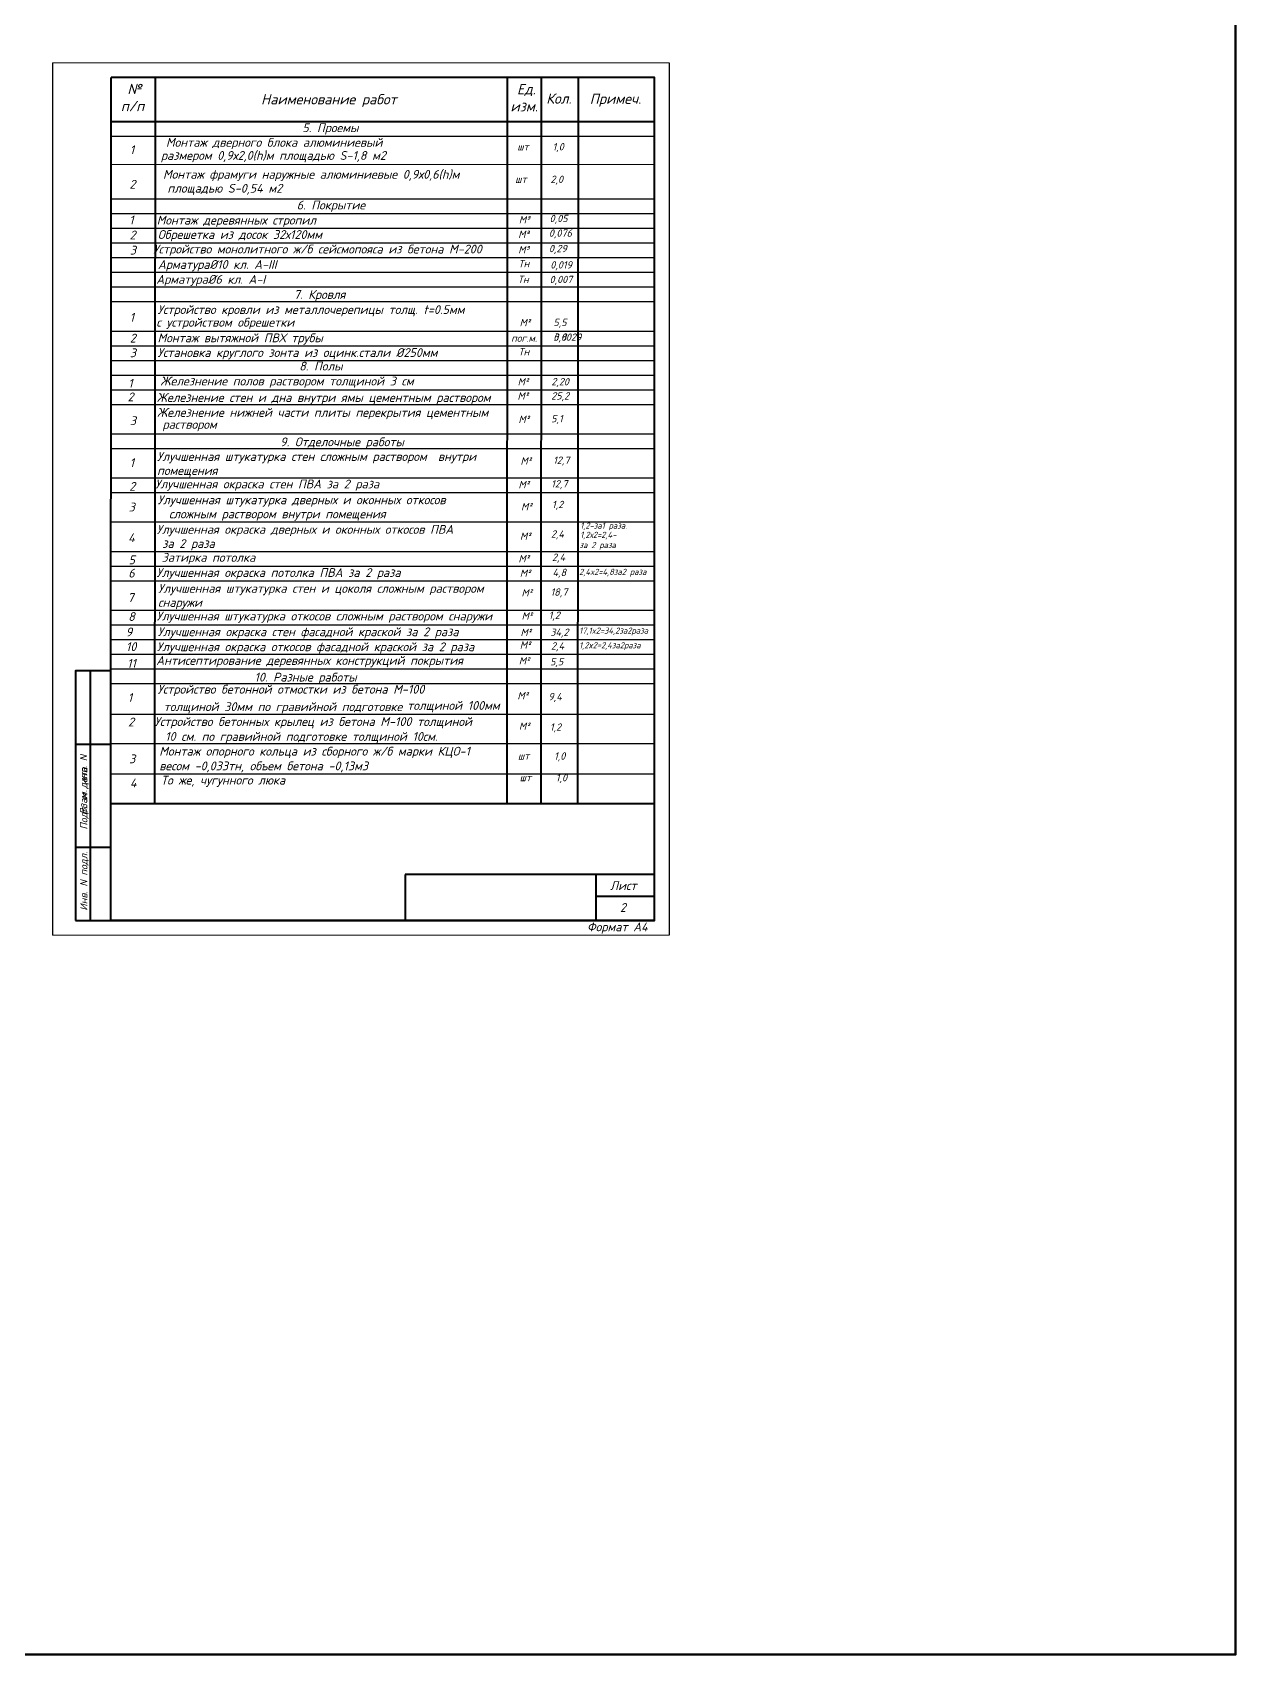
# Model space of a CAD drawing. Extents: x 108150 to 142535, y -18867 to -9422.
# Drawn here: x 141687 to 142097, y -16336 to -15784 of the extents above; entities that cross this region are included whole.
import ezdxf

# ---------------------------------------------------------------- set-up
doc = ezdxf.new("R2010")
doc.units = 0
doc.header["$MEASUREMENT"] = 0
doc.layers.add('FORMAT', color=7, linetype='Continuous')
for name, color, linetype, lineweight in [('Выносные', 8, 'Continuous', 15), ('надписи', 2, 'Continuous', 15), ('Основные', 4, 'Continuous', 40), ('Текст', 2, 'Continuous', 15)]:
    doc.layers.add(name, color=color, linetype=linetype, lineweight=lineweight)
doc.styles.add('ГОСТ', font='isocpeur.ttf', dxfattribs={"oblique": 15, "height": 2.5})
doc.styles.add('ГОСТ2.5', font='isocpeur.ttf', dxfattribs={"oblique": 15, "height": 2.5})
doc.styles.add('ГОСТ3', font='isocpeur.ttf', dxfattribs={"oblique": 15, "height": 3})

msp = doc.modelspace()

# ---------------------------------------------------------------- linework, layer by layer
at = {"color": 3, "lineweight": 50, "elevation": 754.4947}
msp.add_lwpolyline([(139589.333, -15331.7509), (142097.1878, -15331.7509), (142097.1878, -16336.3568), (139589.333, -16336.3568)], close=True, dxfattribs=at)
at = {"layer": 'Выносные', "color": 253, "lineweight": 25, "ltscale": 100}
for p, q in [((141694.2633, -15794.5073), (141694.2633, -16091.5073)), ((141904.2633, -15794.5073), (141904.2633, -16091.5073))]:
    msp.add_line(p, q, dxfattribs=at)
at = {"layer": 'Выносные', "color": 4, "lineweight": 40, "ltscale": 100}
msp.add_line((141714.0999, -16086.5073), (141714.2827, -15799.5073), dxfattribs=at)
at = {"layer": 'Выносные'}
msp.add_line((141714.2408, -15829.0933), (141899.2827, -15829.0933), dxfattribs=at)
at = {"layer": 'Выносные', "color": 4, "lineweight": 40}
msp.add_line((141714.3491, -16046.6067), (141899.3491, -16046.6067), dxfattribs=at)
at = {"layer": 'Выносные'}
msp.add_lwpolyline([(141694.2633, -16091.5073), (141904.2827, -16091.5073), (141904.2827, -15794.5073), (141694.2633, -15794.5073)], dxfattribs=at)
at = {"layer": 'Основные'}
for p, q in [((141729.1794, -15799.4226), (141729.0446, -16046.6067)), ((141849.1101, -15799.5073), (141849.0156, -16046.6067)), ((141860.6478, -15799.5073), (141860.5443, -16046.6067)), ((141873.3409, -15799.5073), (141873.0137, -16046.6067)), ((141714.2731, -15814.5073), (141899.0999, -15814.5073)), ((141707.1291, -16001.5073), (141707.1291, -16086.5073)), ((141702.0999, -16026.4765), (141714.0999, -16026.4765)), ((141702.0999, -16061.4765), (141714.0999, -16061.4765)), ((141814.312, -16070.8182), (141814.312, -16086.5028)), ((141899.312, -16070.8182), (141814.312, -16070.8182)), ((141879.312, -16070.8182), (141879.312, -16086.5028)), ((141879.312, -16078.1867), (141899.312, -16078.1867)), ((141899.2807, -16086.5028), (141714.2807, -16086.5028))]:
    msp.add_line(p, q, dxfattribs=at)
at = {"layer": 'Основные', "color": 253, "lineweight": 25}
for p, q in [((141714.27, -15819.5074), (141899.0999, -15819.5073)), ((141714.27, -15840.8295), (141899.0999, -15840.8294)), ((141714.27, -15845.8296), (141899.0999, -15845.8295)), ((141714.27, -15850.8296), (141899.0999, -15850.8295)), ((141714.27, -15855.8296), (141899.0999, -15855.8295)), ((141714.27, -15860.8296), (141899.0999, -15860.8295)), ((141714.27, -15865.8296), (141899.0999, -15865.8295)), ((141714.27, -15870.8296), (141899.0999, -15870.8295)), ((141714.27, -15875.8296), (141899.0999, -15875.8295)), ((141714.27, -15885.8296), (141899.0999, -15885.8295)), ((141714.27, -15890.8296), (141899.0999, -15890.8295)), ((141714.27, -15895.8296), (141899.0999, -15895.8295)), ((141714.27, -15900.8296), (141899.0999, -15900.8295)), ((141714.27, -15900.8296), (141899.0999, -15900.8295)), ((141714.27, -15905.8296), (141899.0999, -15905.8295)), ((141714.27, -15910.8296), (141899.0999, -15910.8295)), ((141714.27, -15920.8296), (141899.1, -15920.8295)), ((141714.27, -15925.8296), (141899.1, -15925.8295)), ((141714.27, -15935.8296), (141899.1, -15935.8295)), ((141714.27, -15940.8296), (141899.1, -15940.8295)), ((141714.27, -15950.8296), (141899.1, -15950.8295)), ((141714.27, -15960.8296), (141899.1, -15960.8295)), ((141714.27, -15965.8296), (141899.1, -15965.8295)), ((141714.27, -15970.8296), (141899.1, -15970.8295)), ((141714.27, -15980.8296), (141899.1, -15980.8295)), ((141714.27, -15985.8296), (141899.1, -15985.8295)), ((141714.27, -15990.8296), (141899.1, -15990.8295)), ((141714.27, -15995.8296), (141899.1, -15995.8295)), ((141714.27, -16000.8296), (141899.1, -16000.8295)), ((141714.1681, -16005.8296), (141898.998, -16005.8295)), ((141714.1673, -16016.2763), (141898.9972, -16016.2762)), ((141714.1666, -16026.2763), (141898.9966, -16026.2762)), ((141714.1666, -16036.6068), (141898.9966, -16036.6067))]:
    msp.add_line(p, q, dxfattribs=at)
at = {"layer": 'Основные'}
msp.add_lwpolyline([(141702.0999, -16086.5073), (141899.2827, -16086.5073), (141899.2827, -15799.5073), (141714.2827, -15799.5073)], dxfattribs=at)
msp.add_lwpolyline([(141702.0999, -16086.5073), (141714.0999, -16086.5073), (141714.0999, -16001.5073), (141702.0999, -16001.5073)], close=True, dxfattribs=at)

# ---------------------------------------------------------------- texts
at = {"layer": 'FORMAT', "color": 2, "style": 'ГОСТ2.5', "oblique": 15}
for s, p in [('0,019', (141863.8056, -15864.5617)), ('0,007', (141863.5469, -15869.5325))]:
    msp.add_text(s, height=2.5, dxfattribs=at).set_placement(p)
at = {"layer": 'надписи', "color": 2, "ltscale": 3, "style": 'ГОСТ3', "oblique": 15}
for s, p in [('Монтаж деревянных стропил', (141729.7446, -15849.5937)), ('Обрешетка из досок 32х120мм', (141730.1278, -15854.4803)), ('Устройство монолитного ж/б сейсмопояса из бетона М-200', (141728.5994, -15859.4425)), ('Устройство кровли из металлочерепицы толщ. t=0.5мм ', (141730.0626, -15880.0277)), ('с устройством обрешетки', (141729.6359, -15884.3577))]:
    msp.add_text(s, height=3, dxfattribs=at).set_placement(p)
at = {"layer": 'Текст', "color": 2, "style": 'ГОСТ', "oblique": 15}
for s, p in [('Взам. инв. N', (141706.0722, -16050.4136, 2188.099)), ('Подп. и дата', (141706.1411, -16055.5517, 2188.099)), ('Инв. N подл.', (141706.1689, -16083.1543, 2188.099))]:
    msp.add_text(s, height=2.5, rotation=90, dxfattribs=at).set_placement(p)
msp.add_text('Формат А4', height=3, dxfattribs=at).set_placement((141876.2922, -16090.1636, 2188.099))
at = {"layer": 'Текст', "color": 2, "char_height": 3.5, "width": 865.941396, "attachment_point": 1, "style": 'ГОСТ'}
for s, insert in [('{\\fISOCPEUR|b0|i0|c204|p34; №^Jп/п }', (141717.5305, -15801.6793)), ('{\\fISOCPEUR|b0|i0|c204|p34; Ед.^Jизм.}', (141850.209, -15801.7703)), ('{\\fISOCPEUR|b0|i0|c204|p34;Наименование работ}', (141765.2746, -15805.1896)), ('{\\fISOCPEUR|b0|i0|c204|p34;Кол.}', (141862.3977, -15804.9499)), ('Примеч.', (141877.2238, -15805.017))]:
    msp.add_mtext(s, dxfattribs=dict(at, insert=insert))
at = {"layer": 'Текст', "attachment_point": 1}
for s, insert, char_height, width, style in [('                5. Проемы', (141748.7863, -15815.1368), 3, 865.941396, 'ГОСТ'), ('1', (141720.5698, -15822.6248), 3, 865.941396, 'ГОСТ'), ('размером 0,9х2,0(h)м площадью S-1,8 м2', (141731.1769, -15824.5674), 3, 865.941396, 'ГОСТ3'), (' Монтаж дверного блока алюминиевый ', (141730.9854, -15820.1183), 3, 865.941396, 'ГОСТ3'), (' {\\H0.83333x;шт}', (141850.6342, -15821.8283), 3, 865.941396, 'ГОСТ3'), (' {\\H0.83333x;1,0}', (141862.6576, -15821.8608), 3, 865.941396, 'ГОСТ3'), ('2', (141720.4551, -15834.3704), 3, 865.941396, 'ГОСТ'), (' Монтаж фрамуги наружные алюминиевые 0,9х0,6(h)м', (141729.9789, -15830.9849), 3, 865.941396, 'ГОСТ3'), (' площадью S-0,54 м2', (141731.4792, -15835.7352), 3, 865.941396, 'ГОСТ3'), (' {\\H0.83333x;шт}', (141849.9225, -15832.9121), 3, 865.941396, 'ГОСТ3'), (' {\\H0.83333x;2,0}', (141861.946, -15832.9445), 3, 865.941396, 'ГОСТ3'), ('               6. Покрытие', (141748.7863, -15841.4591), 3, 865.941396, 'ГОСТ'), ('1', (141720.361, -15846.5084), 3, 865.941396, 'ГОСТ'), (' {\\H0.83333x;М³}', (141851.1839, -15846.6944), 3, 865.941396, 'ГОСТ3'), (' {\\H0.83333x;0,05}', (141861.6622, -15846.2682), 3, 865.941396, 'ГОСТ3'), ('2', (141720.5248, -15851.6327), 3, 865.941396, 'ГОСТ'), (' {\\H0.83333x;М³}', (141850.9328, -15851.6704), 3, 865.941396, 'ГОСТ3'), (' {\\H0.83333x;0,076}', (141861.4111, -15851.2441), 3, 865.941396, 'ГОСТ3'), ('3', (141720.5951, -15856.8081), 3, 865.941396, 'ГОСТ'), (' {\\H0.83333x;М³}', (141850.9415, -15856.9273), 3, 865.941396, 'ГОСТ3'), (' {\\H0.83333x;0,29}', (141861.4198, -15856.5011), 3, 865.941396, 'ГОСТ3'), ('Арматура%%C10 кл. А-III', (141730.1472, -15861.6793), 3, 865.941396, 'ГОСТ3'), (' {\\H0.83333x; Тн}', (141849.4284, -15861.6151), 3, 865.941396, 'ГОСТ'), ('Арматура%%C6 кл. А-I', (141729.5713, -15866.743), 3, 865.941396, 'ГОСТ3'), (' {\\H0.83333x; Тн}', (141849.2247, -15867.0028), 3, 865.941396, 'ГОСТ'), ('               7. Кровля', (141747.7959, -15871.8892), 3, 865.941396, 'ГОСТ'), ('1', (141720.5166, -15879.6573), 3, 865.941396, 'ГОСТ'), (' {\\H0.83333x;М²}', (141851.4199, -15881.703), 3, 865.941396, 'ГОСТ3'), (' {\\H0.83333x;5,5}', (141862.9272, -15881.6564), 3, 10.926929, 'ГОСТ3'), ('2', (141720.5693, -15886.7408), 3, 865.941396, 'ГОСТ'), ('Монтаж вытяжной ПВХ трубы', (141730.0314, -15886.6587), 3, 865.941396, 'ГОСТ3'), ('{\\H0.83333x; пог.м.}', (141848.8616, -15887.0059), 3, 865.941396, 'ГОСТ3'), (' {\\H0.83333x;3,8}', (141862.9272, -15886.6564), 3, 10.926929, 'ГОСТ3'), (' {\\H0.83333x;0,0029}', (141862.9272, -15886.6564), 3, 10.926929, 'ГОСТ3'), ('3', (141720.5693, -15891.7408), 3, 865.941396, 'ГОСТ'), ('Установка круглого зонта из оцинк.стали %%C250мм', (141730.0314, -15891.6587), 3, 865.941396, 'ГОСТ3'), ('               8. Полы', (141749.6176, -15896.2588), 3, 865.941396, 'ГОСТ'), (' {\\H0.83333x; Тн}', (141849.4295, -15891.6151), 3, 865.941396, 'ГОСТ'), ('1', (141720.0351, -15902.1152), 3, 865.941396, 'ГОСТ'), ('Железнение полов раствором толщиной 3 см', (141730.9919, -15901.358), 3, 865.941396, 'ГОСТ3'), (' {\\H0.83333x;М²}', (141850.7395, -15901.8665), 3, 865.941396, 'ГОСТ3'), (' {\\H0.83333x;2,20}', (141862.2468, -15901.8199), 3, 10.926929, 'ГОСТ3'), ('2', (141719.8148, -15906.7442), 3, 865.941396, 'ГОСТ'), ('Железнение стен и дна внутри ямы цементным раствором ', (141729.7765, -15906.973), 3, 865.941396, 'ГОСТ3'), (' {\\H0.83333x;М²}', (141850.6964, -15906.6939), 3, 865.941396, 'ГОСТ3'), (' {\\H0.83333x;25,2}', (141862.2037, -15906.6473), 3, 10.926929, 'ГОСТ3'), ('Железнение нижней части плиты перекрытия цементным  ', (141729.8578, -15912.0491), 3, 865.941396, 'ГОСТ3'), ('3', (141720.5879, -15914.864), 3, 865.941396, 'ГОСТ'), (' раствором ', (141729.8005, -15916.1139), 3, 865.941396, 'ГОСТ3'), (' {\\H0.83333x;М²}', (141851.023, -15914.648), 3, 865.941396, 'ГОСТ3'), (' {\\H0.83333x;5,1}', (141862.1698, -15914.3854), 3, 10.926929, 'ГОСТ3'), ('               9. Отделочные работы', (141743.1389, -15922.0578), 3, 865.941396, 'ГОСТ'), ('1', (141720.5276, -15929.1517), 3, 865.941396, 'ГОСТ'), ('Улучшенная штукатурка стен сложным раствором  внутри ', (141729.8578, -15927.0491), 3, 865.941396, 'ГОСТ3'), (' {\\H0.83333x;М²}', (141851.7218, -15928.8059), 3, 865.941396, 'ГОСТ3'), (' {\\H0.83333x;12,7}', (141862.8686, -15928.5432), 3, 10.926929, 'ГОСТ3'), ('помещения ', (141729.8709, -15931.8299), 3, 865.941396, 'ГОСТ3'), ('2', (141720.3842, -15937.2152), 3, 865.941396, 'ГОСТ'), ('Улучшенная окраска стен ПВА за 2 раза ', (141729.2124, -15936.3948), 3, 865.941396, 'ГОСТ3'), (' {\\H0.83333x;М²}', (141851.0282, -15936.8552), 3, 865.941396, 'ГОСТ3'), (' {\\H0.83333x;12,7}', (141862.175, -15936.5925), 3, 10.926929, 'ГОСТ3'), ('3', (141720.1767, -15944.2577), 3, 865.941396, 'ГОСТ'), ('Улучшенная штукатурка дверных и оконных откосов  ', (141730.0907, -15941.802), 3, 865.941396, 'ГОСТ3'), (' {\\H0.83333x;М²}', (141851.9173, -15944.3708), 3, 865.941396, 'ГОСТ3'), (' {\\H0.83333x;1,2}', (141862.4631, -15943.6168), 3, 10.926929, 'ГОСТ3'), ('Улучшенная окраска дверных и оконных откосов ПВА   ', (141729.7192, -15951.8583), 3, 865.941396, 'ГОСТ3'), ('  сложным раствором внутри помещения ', (141730.1038, -15946.5827), 3, 865.941396, 'ГОСТ3'), (' {\\H0.83333x;1,2-за1 раза.}', (141872.391, -15951.0373), 2.5, 23.429427, 'ГОСТ3'), ('4', (141720.0219, -15954.7011), 3, 865.941396, 'ГОСТ'), (' за 2 раза  ', (141729.7192, -15956.6732), 3, 865.941396, 'ГОСТ3'), (' {\\H0.83333x;М²}', (141851.5457, -15954.4271), 3, 865.941396, 'ГОСТ3'), (' {\\H0.83333x;2,4}', (141862.0915, -15953.6731), 3, 10.926929, 'ГОСТ3'), (' {\\H0.83333x;1,2х2=2,4- \\P за 2 раза}', (141872.391, -15954.1607), 2.5, 23.429427, 'ГОСТ3'), ('5', (141720.1411, -15962.233), 3, 865.941396, 'ГОСТ'), (' Затирка потолка ', (141729.5038, -15961.3893), 3, 865.941396, 'ГОСТ3'), (' {\\H0.83333x;М²}', (141851.0242, -15962.0881), 3, 865.941396, 'ГОСТ3'), (' {\\H0.83333x;2,4}', (141862.4664, -15961.587), 3, 10.926929, 'ГОСТ3'), ('6', (141720.0528, -15966.7474), 3, 865.941396, 'ГОСТ'), ('Улучшенная окраска потолка ПВА за 2 раза ', (141729.6882, -15966.5479), 3, 865.941396, 'ГОСТ3'), (' {\\H0.83333x;М²}', (141851.5041, -15967.0082), 3, 865.941396, 'ГОСТ3'), (' {\\H0.83333x;4,8}', (141862.6509, -15966.7456), 3, 10.926929, 'ГОСТ3'), ('{\\H0.83333x;2,4x2=4,8за2 раза}', (141873.6222, -15966.7638), 2.5, 25.837885, 'ГОСТ3'), ('Улучшенная штукатурка стен и цоколя сложным раствором  ', (141730.2032, -15971.9403), 3, 865.941396, 'ГОСТ3'), (' {\\H0.83333x;М²}', (141852.0672, -15973.697), 3, 865.941396, 'ГОСТ3'), (' {\\H0.83333x;18,7}', (141861.9713, -15973.4344), 3, 10.926929, 'ГОСТ3'), ('7', (141719.8166, -15975.0611), 3, 865.941396, 'ГОСТ'), ('снаружи ', (141730.2163, -15976.721), 3, 865.941396, 'ГОСТ3'), ('8', (141720.0366, -15981.5196), 3, 865.941396, 'ГОСТ'), ('Улучшенная штукатурка откосов сложным раствором снаружи ', (141729.6752, -15981.3409), 3, 865.941396, 'ГОСТ3'), (' {\\H0.83333x;М²}', (141852.1062, -15981.5814), 3, 865.941396, 'ГОСТ3'), ('1,2', (141863.253, -15981.3188), 2.5, 10.926929, 'ГОСТ2.5'), ('9', (141719.1905, -15986.7709), 3, 865.941396, 'ГОСТ'), ('Улучшенная окраска стен фасадной краской за 2 раза ', (141730.0838, -15986.7029), 3, 865.941396, 'ГОСТ3'), (' {\\H0.83333x;М²}', (141851.7203, -15987.1865), 3, 865.941396, 'ГОСТ3'), (' {\\H0.83333x;34,2}', (141861.893, -15987.1034), 3, 10.926929, 'ГОСТ3'), ('{\\H0.83333x;17,1x2=34,2за2раза}', (141873.6222, -15986.7638), 2.5, 27.706578, 'ГОСТ3'), ('10', (141719.2478, -15991.7625), 3, 865.941396, 'ГОСТ'), ('Улучшенная окраска откосов фасадной краской за 2 раза ', (141729.7928, -15991.8118), 3, 865.941396, 'ГОСТ3'), (' {\\H0.83333x;М²}', (141851.4888, -15991.4867), 3, 865.941396, 'ГОСТ3'), ('2,4', (141864.0427, -15991.7652), 2.5, 10.926929, 'ГОСТ2.5'), ('{\\H0.83333x;1,2x2=2,4за2раза}', (141873.6222, -15991.7638), 2.5, 25.837885, 'ГОСТ3'), ('11', (141719.6498, -15997.4425), 3, 865.941396, 'ГОСТ'), ('Антисептирование деревянных конструкций покрытия ', (141729.5656, -15996.4695), 3, 865.941396, 'ГОСТ3'), (' {\\H0.83333x;М²}', (141851.1589, -15996.8423), 3, 865.941396, 'ГОСТ3'), ('5,5', (141863.7129, -15997.1207), 2.5, 10.926929, 'ГОСТ2.5'), ('Устройство бетонной отмостки из бетона М-100 ', (141730.0268, -16006.2763), 3, 865.941396, 'ГОСТ3'), ('               10. Разные работы', (141734.3822, -16002.1493), 3, 865.941396, 'ГОСТ'), ('1', (141719.895, -16009.0819), 3, 865.941396, 'ГОСТ'), (' толщиной 30мм по гравийной подготовке ', (141730.2109, -16012.1948), 3, 865.941396, 'ГОСТ3'), ('толщиной 100мм', (141815.0322, -16011.7861), 3, 865.941396, 'ГОСТ3'), (' {\\H0.83333x;М²}', (141850.6625, -16008.7102), 3, 865.941396, 'ГОСТ'), ('9,4', (141863.1211, -16009.0207), 2.5, 865.941396, 'ГОСТ2.5'), ('2', (141719.9786, -16017.4256), 3, 865.941396, 'ГОСТ'), ('Устройство бетонных крылец из бетона М-100 толщиной ', (141729.0065, -16017.2743), 3, 865.941396, 'ГОСТ3'), ('  10 см. по гравийной подготовке толщиной 10см.', (141728.7994, -16022.343), 3, 865.941396, 'ГОСТ3'), (' {\\H0.83333x;М²}', (141851.1964, -16019.088), 3, 865.941396, 'ГОСТ'), ('1,2', (141863.655, -16019.3985), 2.5, 865.941396, 'ГОСТ2.5'), (' Монтаж опорного кольца из сборного ж/б марки КЦО-1', (141728.7093, -16027.3618), 3, 181.922428, 'ГОСТ3'), (' {\\H0.83333x;1,0}', (141863.1721, -16029.2486), 3, 865.941396, 'ГОСТ3'), ('3', (141720.3417, -16029.9607), 3, 865.941396, 'ГОСТ'), (' весом -0,033тн, объем бетона -0,13м3', (141728.7093, -16032.3637), 3, 181.922428, 'ГОСТ3'), (' {\\H0.83333x;шт}', (141850.8591, -16029.2162), 3, 865.941396, 'ГОСТ3'), ('4', (141720.6307, -16038.1496), 3, 865.941396, 'ГОСТ'), (' То же, чугунного люка', (141729.2625, -16037.2158), 3, 181.922428, 'ГОСТ3'), (' {\\H0.83333x;шт}', (141851.4536, -16036.5703), 3, 865.941396, 'ГОСТ3'), (' {\\H0.83333x;1,0}', (141863.7667, -16036.6028), 3, 865.941396, 'ГОСТ3'), (' Лист', (141882.2377, -16073.1027), 3, 865.941396, 'ГОСТ'), (' 2', (141885.6077, -16080.5544), 3, 865.941396, 'ГОСТ')]:
    msp.add_mtext(s, dxfattribs=dict(at, insert=insert, char_height=char_height, width=width, style=style))

doc.saveas('drawing.dxf')
